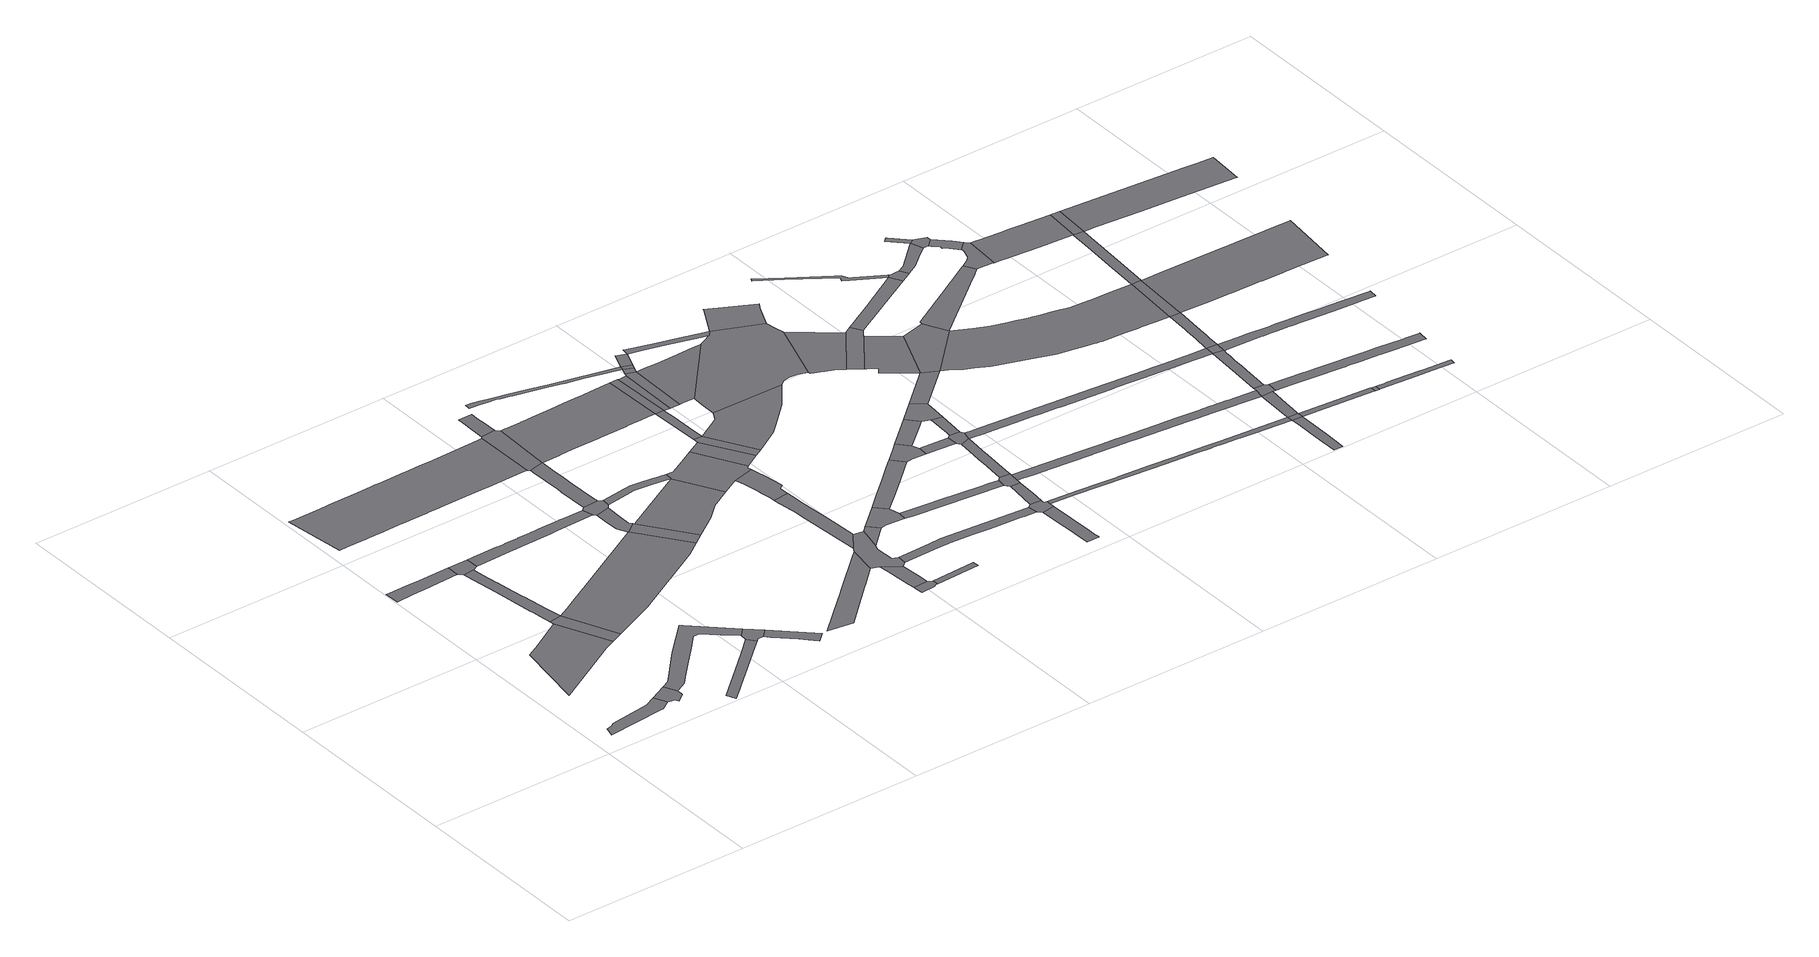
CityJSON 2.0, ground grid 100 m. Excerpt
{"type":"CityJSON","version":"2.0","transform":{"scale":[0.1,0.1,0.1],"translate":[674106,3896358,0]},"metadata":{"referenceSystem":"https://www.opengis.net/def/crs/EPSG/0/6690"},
"CityObjects":{
"road1":{"type":"Road","attributes":{"function":"9","usage":"9","RoadStructureAttribute.widthType":"2","RoadStructureAttribute.width":6.87,"RoadStructureAttribute.sectionType":"1"},"geometry":[{"type":"MultiSurface","lod":"1","boundaries":[[[0,1,2,3,4,5,6,7,8]]]}]},
"road2":{"type":"Road","attributes":{"function":"9","usage":"9","RoadStructureAttribute.widthType":"9","RoadStructureAttribute.width":-9999,"RoadStructureAttribute.sectionType":"9"},"geometry":[{"type":"MultiSurface","lod":"1","boundaries":[[[9,8,7,10,11,12,13,14,15]]]}]},
"road3":{"type":"Road","attributes":{"function":"3","usage":"2","RoadStructureAttribute.widthType":"1","RoadStructureAttribute.width":31.47,"RoadStructureAttribute.sectionType":"1"},"geometry":[{"type":"MultiSurface","lod":"1","boundaries":[[[16,17,18,19,20,21]]]}]},
"road4":{"type":"Road","attributes":{"function":"9","usage":"9","RoadStructureAttribute.widthType":"2","RoadStructureAttribute.width":6.65,"RoadStructureAttribute.sectionType":"1"},"geometry":[{"type":"MultiSurface","lod":"1","boundaries":[[[22,23,24,25,26,27,28,29,30,31,32,33,34,35]]]}]},
"road5":{"type":"Road","attributes":{"function":"9","usage":"9","RoadStructureAttribute.widthType":"9","RoadStructureAttribute.width":-9999,"RoadStructureAttribute.sectionType":"9"},"geometry":[{"type":"MultiSurface","lod":"1","boundaries":[[[36,37,16,21,38]]]}]},
"road6":{"type":"Road","attributes":{"function":"9","usage":"9","RoadStructureAttribute.widthType":"3","RoadStructureAttribute.width":5.26,"RoadStructureAttribute.sectionType":"1"},"geometry":[{"type":"MultiSurface","lod":"1","boundaries":[[[39,40,41,42,43,44,45,46,37,36,47,48,49,50,51,52,53,54]]]}]},
"road7":{"type":"Road","attributes":{"function":"9","usage":"9","RoadStructureAttribute.widthType":"9","RoadStructureAttribute.width":-9999,"RoadStructureAttribute.sectionType":"9"},"geometry":[{"type":"MultiSurface","lod":"1","boundaries":[[[39,54,55,56,29,28]]]}]},
"road8":{"type":"Road","attributes":{"function":"9","usage":"9","RoadStructureAttribute.widthType":"2","RoadStructureAttribute.width":6.87,"RoadStructureAttribute.sectionType":"1"},"geometry":[{"type":"MultiSurface","lod":"1","boundaries":[[[57,58,59,60,61,62,63,9,15,64,65,66,67,68,69,70,71,72]]]}]},
"road9":{"type":"Road","attributes":{"function":"9","usage":"9","RoadStructureAttribute.widthType":"3","RoadStructureAttribute.width":5.13,"RoadStructureAttribute.sectionType":"1"},"geometry":[{"type":"MultiSurface","lod":"1","boundaries":[[[73,74,75,76,77,78,79,80,81,82,83,84]]]}]},
"road10":{"type":"Road","attributes":{"function":"9","usage":"9","RoadStructureAttribute.widthType":"9","RoadStructureAttribute.width":-9999,"RoadStructureAttribute.sectionType":"9"},"geometry":[{"type":"MultiSurface","lod":"1","boundaries":[[[79,78,85,86,87,57,72]]]}]},
"road11":{"type":"Road","attributes":{"function":"9","usage":"1","RoadStructureAttribute.widthType":"1","RoadStructureAttribute.width":33.72,"RoadStructureAttribute.sectionType":"1"},"geometry":[{"type":"MultiSurface","lod":"1","boundaries":[[[88,89,90,91,92,93,94,95,96,97,98,99,100,101,102,103,104,105,106,107,108,109,110,111,112,113,114,115,116,117,118,119,120,121,122,123,124,125,126,127,128]]]}]},
"road12":{"type":"Road","attributes":{"function":"3","usage":"2","RoadStructureAttribute.widthType":"1","RoadStructureAttribute.width":31.47,"RoadStructureAttribute.sectionType":"1"},"geometry":[{"type":"MultiSurface","lod":"1","boundaries":[[[129,130,131,132,133,134,135,136,137,138,139,36,38]]]}]},
"road13":{"type":"Road","attributes":{"function":"9","usage":"9","RoadStructureAttribute.widthType":"2","RoadStructureAttribute.width":6.65,"RoadStructureAttribute.sectionType":"1"},"geometry":[{"type":"MultiSurface","lod":"1","boundaries":[[[140,141,142,143,144,145,146,147,148,149,150,151,152,153,154,155,156,157,56,55,158,159,160,161,162,163,164,165,166]]]}]},
"road14":{"type":"Road","attributes":{"function":"9","usage":"9","RoadStructureAttribute.widthType":"2","RoadStructureAttribute.width":6.87,"RoadStructureAttribute.sectionType":"1"},"geometry":[{"type":"MultiSurface","lod":"1","boundaries":[[[86,167,168,169,170,171,172,87]]]}]},
"road15":{"type":"Road","attributes":{"function":"9","usage":"9","RoadStructureAttribute.widthType":"2","RoadStructureAttribute.width":7.44,"RoadStructureAttribute.sectionType":"1"},"geometry":[{"type":"MultiSurface","lod":"1","boundaries":[[[173,174,175,133,176,177,178,179,180]]]}]},
"road16":{"type":"Road","attributes":{"function":"9","usage":"9","RoadStructureAttribute.widthType":"9","RoadStructureAttribute.width":-9999,"RoadStructureAttribute.sectionType":"9"},"geometry":[{"type":"MultiSurface","lod":"1","boundaries":[[[179,181,182,183,184,140,166,180]]]}]},
"road17":{"type":"Road","attributes":{"function":"9","usage":"9","RoadStructureAttribute.widthType":"9","RoadStructureAttribute.width":-9999,"RoadStructureAttribute.sectionType":"9"},"geometry":[{"type":"MultiSurface","lod":"1","boundaries":[[[133,132,185,186,187,176]]]}]},
"road18":{"type":"Road","attributes":{"function":"9","usage":"9","RoadStructureAttribute.widthType":"2","RoadStructureAttribute.width":7.44,"RoadStructureAttribute.sectionType":"1"},"geometry":[{"type":"MultiSurface","lod":"1","boundaries":[[[188,189,190,191,192,193,194,195,196,197,198,184,183]]]}]},
"road19":{"type":"Road","attributes":{"function":"9","usage":"9","RoadStructureAttribute.widthType":"2","RoadStructureAttribute.width":9.39,"RoadStructureAttribute.sectionType":"1"},"geometry":[{"type":"MultiSurface","lod":"1","boundaries":[[[199,200,201,202,203,204,205,206,207,208,209,210,211,212]]]}]},
"road20":{"type":"Road","attributes":{"function":"9","usage":"9","RoadStructureAttribute.widthType":"9","RoadStructureAttribute.width":-9999,"RoadStructureAttribute.sectionType":"9"},"geometry":[{"type":"MultiSurface","lod":"1","boundaries":[[[127,194,193,213,214,215,128]]]}]},
"road21":{"type":"Road","attributes":{"function":"3","usage":"2","RoadStructureAttribute.widthType":"1","RoadStructureAttribute.width":31.47,"RoadStructureAttribute.sectionType":"1"},"geometry":[{"type":"MultiSurface","lod":"1","boundaries":[[[216,217,218,186,185,219,220,221,222]]]}]},
"road22":{"type":"Road","attributes":{"function":"9","usage":"9","RoadStructureAttribute.widthType":"4","RoadStructureAttribute.width":3.82,"RoadStructureAttribute.sectionType":"1"},"geometry":[{"type":"MultiSurface","lod":"1","boundaries":[[[223,224,225,226,227,228,229,230,182,181,231,232,233,234,216,235]]]}]},
"road23":{"type":"Road","attributes":{"function":"9","usage":"9","RoadStructureAttribute.widthType":"2","RoadStructureAttribute.width":7.09,"RoadStructureAttribute.sectionType":"1"},"geometry":[{"type":"MultiSurface","lod":"1","boundaries":[[[236,237,215,214,238,239,240,241,242]]]}]},
"road24":{"type":"Road","attributes":{"function":"9","usage":"9","RoadStructureAttribute.widthType":"9","RoadStructureAttribute.width":-9999,"RoadStructureAttribute.sectionType":"9"},"geometry":[{"type":"MultiSurface","lod":"1","boundaries":[[[243,244,245,246,247,248,249,250]]]}]},
"road25":{"type":"Road","attributes":{"function":"9","usage":"9","RoadStructureAttribute.widthType":"9","RoadStructureAttribute.width":-9999,"RoadStructureAttribute.sectionType":"9"},"geometry":[{"type":"MultiSurface","lod":"1","boundaries":[[[251,252,253,254,255,256,257,243,250]]]}]},
"road26":{"type":"Road","attributes":{"function":"9","usage":"9","RoadStructureAttribute.widthType":"9","RoadStructureAttribute.width":-9999,"RoadStructureAttribute.sectionType":"9"},"geometry":[{"type":"MultiSurface","lod":"1","boundaries":[[[258,259,260,261,199,212,262,254,253,263,264,265,266,267,268]]]}]},
"road27":{"type":"Road","attributes":{"function":"9","usage":"9","RoadStructureAttribute.widthType":"2","RoadStructureAttribute.width":8.22,"RoadStructureAttribute.sectionType":"1"},"geometry":[{"type":"MultiSurface","lod":"1","boundaries":[[[269,270,271,272,273,260,259,274,275,276,277,278,279,280]]]}]},
"road28":{"type":"Road","attributes":{"function":"9","usage":"9","RoadStructureAttribute.widthType":"4","RoadStructureAttribute.width":2.92,"RoadStructureAttribute.sectionType":"1"},"geometry":[{"type":"MultiSurface","lod":"1","boundaries":[[[281,282,283,249,248]]]}]},
"road29":{"type":"Road","attributes":{"function":"9","usage":"1","RoadStructureAttribute.widthType":"1","RoadStructureAttribute.width":33.72,"RoadStructureAttribute.sectionType":"1"},"geometry":[{"type":"MultiSurface","lod":"1","boundaries":[[[193,284,285,286,287,288,289,290,291,292,293,294,295,296,297,298,299,300,301,302,303,304,305,306,307,308,309,310,311,312,313,213]]]}]},
"road30":{"type":"Road","attributes":{"function":"9","usage":"9","RoadStructureAttribute.widthType":"9","RoadStructureAttribute.width":-9999,"RoadStructureAttribute.sectionType":"9"},"geometry":[{"type":"MultiSurface","lod":"1","boundaries":[[[314,315,316,317,318,319,320,321,235,216,222,322]]]}]},
"road31":{"type":"Road","attributes":{"function":"9","usage":"9","RoadStructureAttribute.widthType":"9","RoadStructureAttribute.width":-9999,"RoadStructureAttribute.sectionType":"9"},"geometry":[{"type":"MultiSurface","lod":"1","boundaries":[[[258,268,323,324,325]]]}]},
"road32":{"type":"Road","attributes":{"function":"9","usage":"9","RoadStructureAttribute.widthType":"2","RoadStructureAttribute.width":7.75,"RoadStructureAttribute.sectionType":"7"},"geometry":[{"type":"MultiSurface","lod":"1","boundaries":[[[326,327,328,329,330,331,314,322,332,333,334,335,336,269,280]]]}]},
"road33":{"type":"Road","attributes":{"function":"9","usage":"9","RoadStructureAttribute.widthType":"4","RoadStructureAttribute.width":2.23,"RoadStructureAttribute.sectionType":"1"},"geometry":[{"type":"MultiSurface","lod":"1","boundaries":[[[337,338,339,340,341,342,343,344,345,346,347,348,349,350,351,352,353,354,355,356,357,358,359,360,361,362,363,364,365]]]}]},
"road34":{"type":"Road","attributes":{"function":"9","usage":"9","RoadStructureAttribute.widthType":"9","RoadStructureAttribute.width":-9999,"RoadStructureAttribute.sectionType":"9"},"geometry":[{"type":"MultiSurface","lod":"1","boundaries":[[[366,367,368,325,324,369,370,371]]]}]},
"road35":{"type":"Road","attributes":{"function":"9","usage":"9","RoadStructureAttribute.widthType":"9","RoadStructureAttribute.width":-9999,"RoadStructureAttribute.sectionType":"9"},"geometry":[{"type":"MultiSurface","lod":"1","boundaries":[[[372,317,316,373,374]]]}]},
"road36":{"type":"Road","attributes":{"function":"9","usage":"9","RoadStructureAttribute.widthType":"9","RoadStructureAttribute.width":-9999,"RoadStructureAttribute.sectionType":"9"},"geometry":[{"type":"MultiSurface","lod":"1","boundaries":[[[373,375,376,377,378,374]]]}]},
"road37":{"type":"Road","attributes":{"function":"9","usage":"9","RoadStructureAttribute.widthType":"3","RoadStructureAttribute.width":4.16,"RoadStructureAttribute.sectionType":"1"},"geometry":[{"type":"MultiSurface","lod":"1","boundaries":[[[379,380,381,382,383,384,377,376]]]}]},
"road38":{"type":"Road","attributes":{"function":"9","usage":"9","RoadStructureAttribute.widthType":"3","RoadStructureAttribute.width":4.96,"RoadStructureAttribute.sectionType":"1"},"geometry":[{"type":"MultiSurface","lod":"1","boundaries":[[[263,385,386,387,388,389,390,391,392,393,394,395,396,397,264]]]}]},
"road39":{"type":"Road","attributes":{"function":"9","usage":"9","RoadStructureAttribute.widthType":"9","RoadStructureAttribute.width":-9999,"RoadStructureAttribute.sectionType":"9"},"geometry":[{"type":"MultiSurface","lod":"1","boundaries":[[[298,398,383,382,399,299]]]}]},
"road40":{"type":"Road","attributes":{"function":"9","usage":"1","RoadStructureAttribute.widthType":"1","RoadStructureAttribute.width":33.72,"RoadStructureAttribute.sectionType":"1"},"geometry":[{"type":"MultiSurface","lod":"1","boundaries":[[[400,401,399,382,402,403]]]}]},
"road41":{"type":"Road","attributes":{"function":"9","usage":"9","RoadStructureAttribute.widthType":"2","RoadStructureAttribute.width":9.39,"RoadStructureAttribute.sectionType":"1"},"geometry":[{"type":"MultiSurface","lod":"1","boundaries":[[[404,405,406,407,408,409,367,366,410,411,412,413]]]}]},
"road42":{"type":"Road","attributes":{"function":"9","usage":"9","RoadStructureAttribute.widthType":"9","RoadStructureAttribute.width":-9999,"RoadStructureAttribute.sectionType":"9"},"geometry":[{"type":"MultiSurface","lod":"1","boundaries":[[[414,400,403,415,416]]]}]},
"road43":{"type":"Road","attributes":{"function":"9","usage":"9","RoadStructureAttribute.widthType":"3","RoadStructureAttribute.width":5.43,"RoadStructureAttribute.sectionType":"1"},"geometry":[{"type":"MultiSurface","lod":"1","boundaries":[[[370,417,418,419,420,421,422,423,371]]]}]},
"road44":{"type":"Road","attributes":{"function":"3","usage":"2","RoadStructureAttribute.widthType":"1","RoadStructureAttribute.width":31.47,"RoadStructureAttribute.sectionType":"1"},"geometry":[{"type":"MultiSurface","lod":"1","boundaries":[[[424,425,426,427,428,429,430,376,375]]]}]},
"road45":{"type":"Road","attributes":{"function":"9","usage":"9","RoadStructureAttribute.widthType":"3","RoadStructureAttribute.width":5.64,"RoadStructureAttribute.sectionType":"1"},"geometry":[{"type":"MultiSurface","lod":"1","boundaries":[[[431,337,432,414,416]]]}]},
"road46":{"type":"Road","attributes":{"function":"9","usage":"9","RoadStructureAttribute.widthType":"9","RoadStructureAttribute.width":-9999,"RoadStructureAttribute.sectionType":"9"},"geometry":[{"type":"MultiSurface","lod":"1","boundaries":[[[337,431,433,434,338]]]}]},
"road47":{"type":"Road","attributes":{"function":"9","usage":"9","RoadStructureAttribute.widthType":"3","RoadStructureAttribute.width":5.64,"RoadStructureAttribute.sectionType":"1"},"geometry":[{"type":"MultiSurface","lod":"1","boundaries":[[[435,434,433,436]]]}]},
"road48":{"type":"Road","attributes":{"function":"9","usage":"9","RoadStructureAttribute.widthType":"2","RoadStructureAttribute.width":6.4,"RoadStructureAttribute.sectionType":"1"},"geometry":[{"type":"MultiSurface","lod":"1","boundaries":[[[437,438,439,440,441,442,443,444,445,446,447,448]]]}]},
"road49":{"type":"Road","attributes":{"function":"9","usage":"1","RoadStructureAttribute.widthType":"1","RoadStructureAttribute.width":33.72,"RoadStructureAttribute.sectionType":"1"},"geometry":[{"type":"MultiSurface","lod":"1","boundaries":[[[415,449,450,451,452,453,454,455,456,457,416]]]}]},
"road50":{"type":"Road","attributes":{"function":"9","usage":"9","RoadStructureAttribute.widthType":"9","RoadStructureAttribute.width":-9999,"RoadStructureAttribute.sectionType":"9"},"geometry":[{"type":"MultiSurface","lod":"1","boundaries":[[[458,459,404,413,460,461,462,463,464,465,466]]]}]},
"road51":{"type":"Road","attributes":{"function":"9","usage":"9","RoadStructureAttribute.widthType":"9","RoadStructureAttribute.width":-9999,"RoadStructureAttribute.sectionType":"9"},"geometry":[{"type":"MultiSurface","lod":"1","boundaries":[[[467,468,469,470,395,394,443,442,471,472]]]}]},
"road52":{"type":"Road","attributes":{"function":"9","usage":"9","RoadStructureAttribute.widthType":"2","RoadStructureAttribute.width":6.4,"RoadStructureAttribute.sectionType":"1"},"geometry":[{"type":"MultiSurface","lod":"1","boundaries":[[[473,470,469,474,475]]]}]},
"road53":{"type":"Road","attributes":{"function":"9","usage":"9","RoadStructureAttribute.widthType":"9","RoadStructureAttribute.width":-9999,"RoadStructureAttribute.sectionType":"9"},"geometry":[{"type":"MultiSurface","lod":"1","boundaries":[[[418,473,475,476,477,478,479,480,481,419]]]}]},
"road54":{"type":"Road","attributes":{"function":"9","usage":"9","RoadStructureAttribute.widthType":"4","RoadStructureAttribute.width":3.5,"RoadStructureAttribute.sectionType":"1"},"geometry":[{"type":"MultiSurface","lod":"1","boundaries":[[[482,483,484,485,486,487,436,488,489,490,491,492,493]]]}]},
"road55":{"type":"Road","attributes":{"function":"9","usage":"9","RoadStructureAttribute.widthType":"3","RoadStructureAttribute.width":5.11,"RoadStructureAttribute.sectionType":"1"},"geometry":[{"type":"MultiSurface","lod":"1","boundaries":[[[494,464,463,495,496]]]}]},
"road56":{"type":"Road","attributes":{"function":"9","usage":"9","RoadStructureAttribute.widthType":"2","RoadStructureAttribute.width":9.39,"RoadStructureAttribute.sectionType":"1"},"geometry":[{"type":"MultiSurface","lod":"1","boundaries":[[[465,497,498,499,500,466]]]}]},
"road57":{"type":"Road","attributes":{"function":"9","usage":"9","RoadStructureAttribute.widthType":"9","RoadStructureAttribute.width":-9999,"RoadStructureAttribute.sectionType":"9"},"geometry":[{"type":"MultiSurface","lod":"1","boundaries":[[[492,501,451,450,502,429,428,503,504,505,506,507,508,509,510,493]]]}]},
"road58":{"type":"Road","attributes":{"function":"9","usage":"9","RoadStructureAttribute.widthType":"3","RoadStructureAttribute.width":4.82,"RoadStructureAttribute.sectionType":"1"},"geometry":[{"type":"MultiSurface","lod":"1","boundaries":[[[511,512,513,514,515,481,480,516,517,518,519,520]]]}]},
"road59":{"type":"Road","attributes":{"function":"9","usage":"9","RoadStructureAttribute.widthType":"9","RoadStructureAttribute.width":-9999,"RoadStructureAttribute.sectionType":"9"},"geometry":[{"type":"MultiSurface","lod":"1","boundaries":[[[512,511,521,522,523,494,496]]]}]},
"road60":{"type":"Road","attributes":{"function":"9","usage":"9","RoadStructureAttribute.widthType":"3","RoadStructureAttribute.width":4.51,"RoadStructureAttribute.sectionType":"1"},"geometry":[{"type":"MultiSurface","lod":"1","boundaries":[[[524,523,522,525,526]]]}]},
"road61":{"type":"Road","attributes":{"function":"9","usage":"9","RoadStructureAttribute.widthType":"9","RoadStructureAttribute.width":-9999,"RoadStructureAttribute.sectionType":"9"},"geometry":[{"type":"MultiSurface","lod":"1","boundaries":[[[526,525,527,528,499,498]]]}]},
"road62":{"type":"Road","attributes":{"function":"9","usage":"9","RoadStructureAttribute.widthType":"9","RoadStructureAttribute.width":-9999,"RoadStructureAttribute.sectionType":"9"},"geometry":[{"type":"MultiSurface","lod":"1","boundaries":[[[510,529,530,531,532,533,493]]]}]},
"road63":{"type":"Road","attributes":{"function":"9","usage":"9","RoadStructureAttribute.widthType":"9","RoadStructureAttribute.width":-9999,"RoadStructureAttribute.sectionType":"1"},"geometry":[{"type":"MultiSurface","lod":"1","boundaries":[[[534,535,508,507,536,537,538,539,540,541,542,543]]]}]},
"road64":{"type":"Road","attributes":{"function":"9","usage":"9","RoadStructureAttribute.widthType":"2","RoadStructureAttribute.width":9.39,"RoadStructureAttribute.sectionType":"1"},"geometry":[{"type":"MultiSurface","lod":"1","boundaries":[[[544,528,527,545,546,547]]]}]},
"road65":{"type":"Road","attributes":{"function":"9","usage":"9","RoadStructureAttribute.widthType":"9","RoadStructureAttribute.width":-9999,"RoadStructureAttribute.sectionType":"9"},"geometry":[{"type":"MultiSurface","lod":"1","boundaries":[[[548,549,550,551,543,542,552,553]]]}]},
"road66":{"type":"Road","attributes":{"function":"9","usage":"1","RoadStructureAttribute.widthType":"1","RoadStructureAttribute.width":33.72,"RoadStructureAttribute.sectionType":"1"},"geometry":[{"type":"MultiSurface","lod":"1","boundaries":[[[554,555,556,557,547,558,559,560,561,562,563,548,553]]]}]},
"road67":{"type":"Road","attributes":{"function":"9","usage":"9","RoadStructureAttribute.widthType":"4","RoadStructureAttribute.width":2.98,"RoadStructureAttribute.sectionType":"1"},"geometry":[{"type":"MultiSurface","lod":"1","boundaries":[[[564,565,566,567,568,569,570,571,572,573,574,575,576,577,578,579,580,581,582,583,584,585,586,587,588,589,590,591,467,472]]]}]},
"road68":{"type":"Road","attributes":{"function":"9","usage":"9","RoadStructureAttribute.widthType":"3","RoadStructureAttribute.width":5.43,"RoadStructureAttribute.sectionType":"1"},"geometry":[{"type":"MultiSurface","lod":"1","boundaries":[[[592,593,594,595,596,597,598,599,600,601,602,603,604,605,606,607,608,609,610,611,612,613,614,615,478,477,616,617,618,619,620,621,622,623,624,625,626,627,628,629]]]}]},
"road69":{"type":"Road","attributes":{"function":"9","usage":"9","RoadStructureAttribute.widthType":"9","RoadStructureAttribute.width":-9999,"RoadStructureAttribute.sectionType":"9"},"geometry":[{"type":"MultiSurface","lod":"1","boundaries":[[[630,558,547,546,631]]]}]},
"road70":{"type":"Road","attributes":{"function":"9","usage":"9","RoadStructureAttribute.widthType":"3","RoadStructureAttribute.width":5.11,"RoadStructureAttribute.sectionType":"1"},"geometry":[{"type":"MultiSurface","lod":"1","boundaries":[[[632,633,634,635,636,637,638,639,640,641,642,643,644,645,521,511,646,647,648,649,650,651,652,653,654,655,656,657,658,659,660,661,662,663,664,665]]]}]},
"road71":{"type":"Road","attributes":{"function":"9","usage":"9","RoadStructureAttribute.widthType":"2","RoadStructureAttribute.width":7.51,"RoadStructureAttribute.sectionType":"1"},"geometry":[{"type":"MultiSurface","lod":"1","boundaries":[[[666,667,668,669,670,671,551,550]]]}]},
"road72":{"type":"Road","attributes":{"function":"9","usage":"9","RoadStructureAttribute.widthType":"4","RoadStructureAttribute.width":1.88,"RoadStructureAttribute.sectionType":"1"},"geometry":[{"type":"MultiSurface","lod":"1","boundaries":[[[672,673,674,675,676,677,678,668,679,680,681,682,683,684,685,686,687]]]}]},
"road73":{"type":"Road","attributes":{"function":"9","usage":"9","RoadStructureAttribute.widthType":"2","RoadStructureAttribute.width":11.25,"RoadStructureAttribute.sectionType":"1"},"geometry":[{"type":"MultiSurface","lod":"1","boundaries":[[[688,689,690,630,631,691,692,693,694,695,696]]]}]},
"road74":{"type":"Road","attributes":{"function":"9","usage":"1","RoadStructureAttribute.widthType":"1","RoadStructureAttribute.width":33.72,"RoadStructureAttribute.sectionType":"1"},"geometry":[{"type":"MultiSurface","lod":"1","boundaries":[[[697,698,699,700,701,702,703,704,705,706,707,708,709,710,711,712,631,546,713,714,715,716,717,718,719,720,721,722,723,724,725,726,727,728,729,730,731,732,733,734,735,736,737,738]]]}]},
"road75":{"type":"Road","attributes":{"function":"9","usage":"9","RoadStructureAttribute.widthType":"9","RoadStructureAttribute.width":-9999,"RoadStructureAttribute.sectionType":"9"},"geometry":[{"type":"MultiSurface","lod":"1","boundaries":[[[668,667,739,740,741,742,743,679]]]}]},
"road76":{"type":"Road","attributes":{"function":"9","usage":"9","RoadStructureAttribute.widthType":"3","RoadStructureAttribute.width":5.13,"RoadStructureAttribute.sectionType":"1"},"geometry":[{"type":"MultiSurface","lod":"1","boundaries":[[[744,745,746,577,747,748,749,750,751,752]]]}]},
"road77":{"type":"Road","attributes":{"function":"9","usage":"9","RoadStructureAttribute.widthType":"9","RoadStructureAttribute.width":-9999,"RoadStructureAttribute.sectionType":"9"},"geometry":[{"type":"MultiSurface","lod":"1","boundaries":[[[578,577,746,753]]]}]},
"road78":{"type":"Road","attributes":{"function":"9","usage":"9","RoadStructureAttribute.widthType":"3","RoadStructureAttribute.width":4.96,"RoadStructureAttribute.sectionType":"1"},"geometry":[{"type":"MultiSurface","lod":"1","boundaries":[[[754,755,756,757,758,629,759,760,578,753]]]}]},
"road79":{"type":"Road","attributes":{"function":"9","usage":"9","RoadStructureAttribute.widthType":"2","RoadStructureAttribute.width":7.51,"RoadStructureAttribute.sectionType":"1"},"geometry":[{"type":"MultiSurface","lod":"1","boundaries":[[[761,762,763,764,741,740,765,766,767]]]}]},
"road80":{"type":"Road","attributes":{"function":"9","usage":"9","RoadStructureAttribute.widthType":"9","RoadStructureAttribute.width":-9999,"RoadStructureAttribute.sectionType":"9"},"geometry":[{"type":"MultiSurface","lod":"1","boundaries":[[[758,768,769,770,771,772,773,592,629]]]}]},
"road81":{"type":"Road","attributes":{"function":"9","usage":"9","RoadStructureAttribute.widthType":"3","RoadStructureAttribute.width":4.33,"RoadStructureAttribute.sectionType":"1"},"geometry":[{"type":"MultiSurface","lod":"1","boundaries":[[[761,774,775,776,777]]]}]},
"road82":{"type":"Road","attributes":{"function":"9","usage":"9","RoadStructureAttribute.widthType":"3","RoadStructureAttribute.width":4.82,"RoadStructureAttribute.sectionType":"1"},"geometry":[{"type":"MultiSurface","lod":"1","boundaries":[[[778,779,772,771,780,781,782,783,784,785,786,665]]]}]},
"road83":{"type":"Road","attributes":{"function":"9","usage":"9","RoadStructureAttribute.widthType":"9","RoadStructureAttribute.width":-9999,"RoadStructureAttribute.sectionType":"9"},"geometry":[{"type":"MultiSurface","lod":"1","boundaries":[[[774,761,767,787,788,789]]]}]},
"road84":{"type":"Road","attributes":{"function":"9","usage":"9","RoadStructureAttribute.widthType":"4","RoadStructureAttribute.width":2.98,"RoadStructureAttribute.sectionType":"1"},"geometry":[{"type":"MultiSurface","lod":"1","boundaries":[[[746,790,791,792,793,794,795,796,797,753]]]}]},
"road85":{"type":"Road","attributes":{"function":"9","usage":"9","RoadStructureAttribute.widthType":"9","RoadStructureAttribute.width":-9999,"RoadStructureAttribute.sectionType":"9"},"geometry":[{"type":"MultiSurface","lod":"1","boundaries":[[[798,799,800,696,695,801,802,803,804,805,806]]]}]},
"road86":{"type":"Road","attributes":{"function":"9","usage":"9","RoadStructureAttribute.widthType":"1","RoadStructureAttribute.width":19.09,"RoadStructureAttribute.sectionType":"7"},"geometry":[{"type":"MultiSurface","lod":"1","boundaries":[[[805,807,808,788,787,809,810,811,812,813,814,815,806]]]}]},
"road87":{"type":"Road","attributes":{"function":"9","usage":"9","RoadStructureAttribute.widthType":"9","RoadStructureAttribute.width":-9999,"RoadStructureAttribute.sectionType":"9"},"geometry":[{"type":"MultiSurface","lod":"1","boundaries":[[[786,816,632,665]]]}]},
"road88":{"type":"Road","attributes":{"function":"9","usage":"9","RoadStructureAttribute.widthType":"3","RoadStructureAttribute.width":4.98,"RoadStructureAttribute.sectionType":"1"},"geometry":[{"type":"MultiSurface","lod":"1","boundaries":[[[632,816,817,818,819,820,821,822,737,823,824,825,826,827]]]}]},
"road89":{"type":"Road","attributes":{"function":"9","usage":"9","RoadStructureAttribute.widthType":"9","RoadStructureAttribute.width":-9999,"RoadStructureAttribute.sectionType":"9"},"geometry":[{"type":"MultiSurface","lod":"1","boundaries":[[[828,794,793,829]]]}]},
"road90":{"type":"Road","attributes":{"function":"9","usage":"9","RoadStructureAttribute.widthType":"9","RoadStructureAttribute.width":-9999,"RoadStructureAttribute.sectionType":"9"},"geometry":[{"type":"MultiSurface","lod":"1","boundaries":[[[737,822,830,738]]]}]},
"road91":{"type":"Road","attributes":{"function":"9","usage":"9","RoadStructureAttribute.widthType":"1","RoadStructureAttribute.width":19.09,"RoadStructureAttribute.sectionType":"1"},"geometry":[{"type":"MultiSurface","lod":"1","boundaries":[[[831,832,833,834,835,836,804,803,837,838,839,840,841,842,843,844,845,846]]]}]},
"road92":{"type":"Road","attributes":{"function":"9","usage":"9","RoadStructureAttribute.widthType":"3","RoadStructureAttribute.width":5.43,"RoadStructureAttribute.sectionType":"1"},"geometry":[{"type":"MultiSurface","lod":"1","boundaries":[[[847,848,849,850,851,852,853,854,855,856,857,770,769,858,859,860,861,862,863,864,865,866,867,868,869]]]}]},
"road93":{"type":"Road","attributes":{"function":"9","usage":"9","RoadStructureAttribute.widthType":"3","RoadStructureAttribute.width":5.15,"RoadStructureAttribute.sectionType":"1"},"geometry":[{"type":"MultiSurface","lod":"1","boundaries":[[[870,845,871,872,873,874,875,738,830,876,877,878]]]}]},
"road94":{"type":"Road","attributes":{"function":"9","usage":"9","RoadStructureAttribute.widthType":"4","RoadStructureAttribute.width":2.98,"RoadStructureAttribute.sectionType":"1"},"geometry":[{"type":"MultiSurface","lod":"1","boundaries":[[[879,880,881,882,883,828,829,884,885,886,887,888,889,890]]]}]},
"road95":{"type":"Road","attributes":{"function":"9","usage":"9","RoadStructureAttribute.widthType":"3","RoadStructureAttribute.width":5.11,"RoadStructureAttribute.sectionType":"1"},"geometry":[{"type":"MultiSurface","lod":"1","boundaries":[[[816,786,891,892,893,894,895,896,897,898,899,900,901,902,903,904,905,906,907,908,909,910,911,912,913,914,915,916,917,918,919,920,921,922]]]}]},
"road96":{"type":"Road","attributes":{"function":"9","usage":"9","RoadStructureAttribute.widthType":"9","RoadStructureAttribute.width":-9999,"RoadStructureAttribute.sectionType":"9"},"geometry":[{"type":"MultiSurface","lod":"1","boundaries":[[[845,870,923,846]]]}]},
"road97":{"type":"Road","attributes":{"function":"9","usage":"1","RoadStructureAttribute.widthType":"1","RoadStructureAttribute.width":33.72,"RoadStructureAttribute.sectionType":"1"},"geometry":[{"type":"MultiSurface","lod":"1","boundaries":[[[924,925,926,927,928,929,930,931,932,933,934,830,822,935,936,937,938,939,940,941,942,943,944,945,946,947,948,949,950,951]]]}]},
"road98":{"type":"Road","attributes":{"function":"9","usage":"9","RoadStructureAttribute.widthType":"1","RoadStructureAttribute.width":19.09,"RoadStructureAttribute.sectionType":"1"},"geometry":[{"type":"MultiSurface","lod":"1","boundaries":[[[952,953,954,955,956,957,958,959,923,870,960]]]}]}
},
"vertices":[
[391,224,0],[175,194,0],[156,181,0],[123,172,0],[108,119,0],[414,150,0],[428,151,0],[481,184,0],[448,252,0],
[541,298,0],[500,181,0],[517,176,0],[528,161,0],[572,194,0],[573,208,0],[574,230,0],
[468,1023,0],[278,913,0],[221,881,0],[157,504,0],[531,712,0],[593,740,0],
[9,1685,0],[12,1604,0],[15,1604,0],[107,1608,0],[201,1612,0],[219,1613,0],[370,1619,0],[369,1688,0],[323,1688,0],[256,1687,0],[203,1686,0],[131,1686,0],[78,1685,0],[12,1685,0],
[531,1055,0],[465,1045,0],[658,768,0],
[394,1598,0],[401,1541,0],[420,1396,0],[448,1170,0],[450,1155,0],[453,1132,0],[459,1088,0],[462,1067,0],[517,1140,0],[496,1283,0],[494,1299,0],[487,1352,0],[472,1456,0],[471,1458,0],[458,1548,0],[452,1604,0],
[482,1620,0],[481,1690,0],
[1125,464,0],[926,652,0],[915,663,0],[750,502,0],[734,484,0],[614,352,0],[584,319,0],[613,250,0],[636,262,0],[674,303,0],[745,377,0],[843,480,0],[910,551,0],[943,550,0],[1017,485,0],[1087,424,0],
[805,67,0],[836,95,0],[941,187,0],[1039,273,0],[1049,282,0],[1119,343,0],[1084,383,0],[994,303,0],[887,208,0],[808,137,0],[726,64,0],[749,18,0],
[1131,354,0],[1162,354,0],[1200,394,0],
[1085,2454,0],[1082,2454,0],[865,2450,0],[792,2449,0],[728,2448,0],[686,2448,0],[648,2447,0],[553,2446,0],[528,2445,0],[511,2445,0],[425,2444,0],[356,2443,0],[260,2441,0],[259,2441,0],[208,2440,0],[51,2438,0],[27,2439,0],[67,2109,0],[111,2109,0],[224,2110,0],[236,2110,0],[320,2111,0],[357,2112,0],[377,2112,0],[378,2112,0],[431,2112,0],[432,2112,0],[494,2113,0],[578,2114,0],[581,2114,0],[645,2115,0],[656,2115,0],[799,2116,0],[888,2117,0],[953,2118,0],[978,2118,0],[982,2118,0],[985,2118,0],[1139,2120,0],[1157,2120,0],[1154,2458,0],
[775,820,0],[891,871,0],[1316,1106,0],[1397,1164,0],[1209,1427,0],[1206,1426,0],[1125,1381,0],[939,1278,0],[779,1190,0],[669,1129,0],[594,1087,0],
[1152,1699,0],[1043,1698,0],[1027,1698,0],[1018,1698,0],[1013,1698,0],[898,1696,0],[875,1696,0],[850,1695,0],[849,1695,0],[827,1695,0],[775,1694,0],[774,1694,0],[708,1693,0],[692,1693,0],[659,1692,0],[653,1692,0],[559,1691,0],[544,1691,0],[619,1624,0],[679,1626,0],[693,1626,0],[768,1628,0],[896,1632,0],[916,1632,0],[953,1633,0],[1060,1636,0],[1164,1639,0],
[1187,328,0],[1220,296,0],[1279,238,0],[1311,207,0],[1345,168,0],[1392,212,0],
[1180,1552,0],[1182,1481,0],[1207,1430,0],[1266,1472,0],[1253,1488,0],[1254,1545,0],[1259,1644,0],[1181,1625,0],
[1274,1665,0],[1277,1707,0],[1255,1720,0],[1171,1713,0],
[1456,1206,0],[1273,1463,0],[1271,1465,0],
[1251,1764,0],[1250,1903,0],[1250,1986,0],[1250,2038,0],[1249,2126,0],[1249,2129,0],[1168,2109,0],[1168,2090,0],[1169,1905,0],[1169,1878,0],[1169,1877,0],
[1926,667,0],[1891,635,0],[1713,474,0],[1702,464,0],[1642,409,0],[1626,395,0],[1422,213,0],[1560,193,0],[1683,309,0],[1715,339,0],[1764,385,0],[1778,398,0],[1803,422,0],[1897,510,0],
[1262,2455,0],[1242,2476,0],[1164,2470,0],
[1636,1663,0],[1416,1541,0],[1288,1471,0],[1578,1293,0],[1653,1359,0],[1671,1371,0],[1767,1424,0],
[1613,1709,0],[1591,1712,0],[1570,1715,0],[1496,1724,0],[1448,1729,0],[1425,1726,0],[1406,1724,0],[1383,1721,0],[1419,1683,0],[1441,1686,0],[1529,1678,0],[1612,1667,0],[1640,1707,0],
[1165,2592,0],[1165,2573,0],[1241,2570,0],[1241,2572,0],[1240,2596,0],[1239,2646,0],[1164,2645,0],
[1960,260,0],[1962,236,0],[1964,205,0],[2040,210,0],[2051,220,0],[2065,221,0],[2064,253,0],[2038,266,0],
[2034,336,0],[2032,371,0],[2029,434,0],[1943,494,0],[1950,400,0],[1950,399,0],[1957,299,0],
[2064,776,0],[2011,786,0],[1940,689,0],[1939,687,0],[1924,501,0],[2054,456,0],[2058,504,0],[2027,517,0],[2021,616,0],[2032,643,0],[2033,646,0],
[1898,1233,0],[1899,1222,0],[1915,1085,0],[1917,1049,0],[1919,1022,0],[2006,863,0],[2000,967,0],[1994,1054,0],[1993,1070,0],[1987,1160,0],[1986,1183,0],[1983,1241,0],
[2241,228,0],[2305,231,0],[2303,263,0],
[1351,2130,0],[1362,2131,0],[1426,2132,0],[1494,2133,0],[1501,2133,0],[1508,2133,0],[1578,2134,0],[1592,2135,0],[1613,2135,0],[1666,2136,0],[1742,2137,0],[1744,2137,0],[1829,2139,0],[1873,2140,0],[1910,2140,0],[1902,2471,0],[1817,2469,0],[1719,2466,0],[1716,2466,0],[1654,2465,0],[1635,2464,0],[1556,2462,0],[1490,2461,0],[1476,2460,0],[1423,2459,0],[1420,2459,0],[1382,2458,0],[1378,2458,0],[1303,2456,0],[1286,2456,0],
[1973,1500,0],[1968,1523,0],[1980,1535,0],[1841,1791,0],[1780,1758,0],[1708,1719,0],[1679,1703,0],[1654,1705,0],[1859,1475,0],
[2117,723,0],[2146,750,0],[2097,806,0],
[1980,1294,0],[2005,1311,0],[2000,1350,0],[1997,1374,0],[1991,1416,0],[1979,1473,0],[1872,1420,0],[1882,1378,0],[1887,1339,0],[1890,1313,0],[1896,1263,0],
[2018,2526,0],[2023,2549,0],[2022,2549,0],[1677,2631,0],[1572,2657,0],[1469,2682,0],[1413,2696,0],[1385,2703,0],[1375,2705,0],[1341,2714,0],[1313,2719,0],[1294,2722,0],[1266,2725,0],[1262,2694,0],[1331,2687,0],[1333,2686,0],[1376,2682,0],[1381,2681,0],[1406,2678,0],[1424,2673,0],[1480,2659,0],[1485,2658,0],[1631,2622,0],[1650,2617,0],[1736,2596,0],[1739,2595,0],[1831,2573,0],[1945,2544,0],[2015,2527,0],
[2271,853,0],[2218,913,0],[2112,819,0],[2179,756,0],[2279,746,0],[2284,797,0],
[1863,1803,0],[2062,1582,0],[1918,1833,0],
[2108,1608,0],[1963,1858,0],[1918,1861,0],[1919,1852,0],
[1961,1957,0],[1959,2067,0],[1957,2134,0],[1957,2137,0],[1910,2136,0],[1916,1939,0],
[2220,458,0],[2227,458,0],[2311,459,0],[2325,458,0],[2446,449,0],[2534,443,0],[2639,436,0],[2705,431,0],[2726,429,0],[2791,425,0],[2786,477,0],[2307,513,0],[2244,511,0],
[1910,2137,0],[1949,2472,0],
[1999,2473,0],[1962,2472,0],[1960,2137,0],[1992,2136,0],
[2523,1182,0],[2510,1171,0],[2464,1130,0],[2435,1105,0],[2396,1070,0],[2284,971,0],[2370,939,0],[2447,1006,0],[2531,1080,0],[2577,1120,0],
[2006,2491,0],[2048,2135,0],[2055,2474,0],
[2317,742,0],[2807,693,0],[2816,740,0],[2762,746,0],[2728,750,0],[2498,774,0],[2444,780,0],
[2242,1686,0],[2289,1731,0],[2322,1760,0],[2415,1849,0],[2516,1980,0],[2124,1983,0],[2099,1936,0],
[2068,2505,0],[2017,2523,0],
[2077,2527,0],[2025,2548,0],
[2060,2638,0],[2115,2617,0],
[2888,124,0],[2887,170,0],[2886,186,0],[2886,188,0],[2883,288,0],[2880,413,0],[2812,402,0],[2813,366,0],[2816,251,0],[2818,174,0],[2820,82,0],[2890,84,0],
[2070,2135,0],[2130,2133,0],[2431,2477,0],[2386,2476,0],[2296,2474,0],[2268,2473,0],[2174,2471,0],[2153,2471,0],[2107,2473,0],
[2594,1245,0],[2582,1234,0],[2594,1122,0],[2612,1125,0],[2649,1122,0],[2687,1119,0],[2691,1176,0],[2676,1213,0],[2624,1271,0],
[2882,465,0],[2865,466,0],[2866,487,0],[2805,492,0],[2880,440,0],[2880,443,0],
[2827,667,0],[2873,562,0],[2881,663,0],
[2883,685,0],[2883,688,0],[2888,740,0],[2888,743,0],[2889,751,0],[2834,756,0],
[2527,2538,0],[2473,2554,0],[2363,2586,0],[2280,2609,0],[2124,2654,0],[2121,2655,0],[2118,2616,0],[2186,2598,0],[2302,2567,0],[2468,2522,0],[2506,2512,0],[2530,2538,0],
[2849,1162,0],[2756,1113,0],[2850,1106,0],
[2806,1323,0],[2837,1350,0],[2783,1412,0],[2687,1327,0],
[2457,2489,0],[2127,2059,0],[2532,1993,0],[2545,2003,0],[2581,2011,0],[2628,2007,0],[2677,1991,0],[2792,2328,0],[2784,2375,0],[2774,2434,0],
[2919,1100,0],[2863,1082,0],[2847,906,0],[2847,905,0],[2847,899,0],[2892,789,0],[2905,941,0],[2909,985,0],[2917,1069,0],[2919,1097,0],
[2932,1152,0],[2922,1171,0],[2868,1177,0],
[2870,1199,0],[2936,1319,0],[2879,1330,0],
[2948,1448,0],[2883,1500,0],
[2829,2548,0],[2837,2563,0],[2848,2583,0],[2619,2703,0],[2618,2700,0],
[2902,2239,0],[2833,2295,0],[2679,1984,0],[2678,1979,0],[2696,1971,0],[2723,1959,0],[2742,1952,0],[2800,1929,0],[2831,1905,0],[3013,2148,0],
[3050,1648,0],[3159,1633,0],[3161,1635,0],[3081,1675,0],
[3063,2079,0],[3065,2082,0],[3090,2115,0],[3057,2173,0],[2843,1897,0],[2896,1857,0],
[2906,1850,0],[2910,1846,0],[2950,1816,0],[2929,1790,0],[3205,1964,0],[3168,1993,0],[3160,1999,0],[3103,2044,0],[3088,2056,0],[3072,2068,0],
[3016,430,0],[3444,392,0],[3482,388,0],[3505,386,0],[3673,371,0],[3749,364,0],[3766,363,0],[3816,358,0],[3891,351,0],[3917,349,0],[3919,349,0],[3982,343,0],[4185,325,0],[4188,324,0],[4185,356,0],[4182,356,0],[3822,386,0],[3743,393,0],[3657,400,0],[3574,407,0],[3430,419,0],[3409,421,0],[3271,432,0],[3258,433,0],[3155,442,0],[3059,450,0],[3006,454,0],[2958,458,0],
[4210,623,0],[4055,636,0],[4050,637,0],[3967,644,0],[3964,645,0],[3917,649,0],[3906,650,0],[3865,653,0],[3809,658,0],[3777,661,0],[3694,669,0],[3679,670,0],[3673,670,0],[3603,677,0],[3602,677,0],[3587,678,0],[3565,680,0],[3487,687,0],[3444,691,0],[3438,691,0],[3391,696,0],[3377,697,0],[3272,706,0],[3075,724,0],[2910,686,0],[2971,680,0],[3070,671,0],[3165,662,0],[3282,652,0],[3294,651,0],[3420,639,0],[3451,636,0],[3489,633,0],[3522,630,0],[3810,604,0],[3851,600,0],[3936,592,0],[4200,568,0],
[3337,1995,0],[3400,1874,0],
[4243,1044,0],[4240,1044,0],[4168,1048,0],[4090,1051,0],[4000,1059,0],[3951,1063,0],[3908,1067,0],[3800,1076,0],[3713,1084,0],[3627,1091,0],[3456,1106,0],[3278,1122,0],[3020,1144,0],[2969,1148,0],[2940,1098,0],[2998,1093,0],[3051,1089,0],[3174,1078,0],[3257,1071,0],[3309,1067,0],[3398,1060,0],[3418,1058,0],[3689,1035,0],[3709,1033,0],[3714,1033,0],[3801,1026,0],[3810,1025,0],[3864,1020,0],[3949,1013,0],[3986,1010,0],[3997,1009,0],[4080,1002,0],[4237,989,0],[4240,989,0],
[3379,2275,0],[3489,2335,0],[3454,2399,0],[3221,2266,0],[3117,2207,0],[3101,2198,0],
[2940,2758,0],[2942,2756,0],[3064,2675,0],[3277,2532,0],[3267,2508,0],[3276,2502,0],[3299,2489,0],[3465,2418,0],[3409,2449,0],[3325,2497,0],[3309,2506,0],[3292,2542,0],[3267,2559,0],[3077,2686,0],[2951,2771,0],[2949,2772,0],
[3774,2264,0],[3562,2142,0],[3341,2015,0],[3402,1876,0],[3685,2104,0],[3753,2158,0],[3772,2173,0],[3817,2210,0],[3783,2270,0],
[4297,1678,0],[4187,1683,0],[4066,1688,0],[4063,1688,0],[3959,1694,0],[3941,1699,0],[3916,1706,0],[3857,1719,0],[3841,1722,0],[3804,1730,0],[3782,1734,0],[3746,1742,0],[3696,1757,0],[3658,1768,0],[3578,1792,0],[3500,1826,0],[3163,1633,0],[3195,1616,0],[3256,1579,0],[3300,1557,0],[3369,1523,0],[3478,1484,0],[3588,1447,0],[3654,1427,0],[3677,1420,0],[3754,1406,0],[3776,1402,0],[3793,1399,0],[3820,1394,0],[3871,1385,0],[3876,1384,0],[3890,1381,0],[3896,1380,0],[3902,1379,0],[4026,1371,0],[4049,1370,0],[4099,1366,0],[4116,1365,0],[4196,1360,0],[4270,1355,0],[4273,1355,0],[4300,1678,0],
[3539,2363,0],[3550,2369,0],[3526,2413,0],[3511,2412,0],[3480,2409,0],
[4240,143,0],[4244,318,0],[4244,321,0],[4188,321,0],[4188,261,0],[4187,148,0],[4187,96,0],[4187,10,0],[4236,9,0],
[4242,352,0],
[4243,355,0],[4248,407,0],[4250,424,0],[4253,459,0],[4264,570,0],[4195,491,0],[4185,359,0],
[3707,2564,0],[3704,2562,0],[3695,2554,0],[3564,2432,0],[3610,2402,0],[3665,2448,0],[3730,2501,0],
[4267,570,0],[4279,569,0],[4284,627,0],[4266,639,0],[4212,644,0],[4210,626,0],
[3730,2583,0],[3649,2669,0],[3647,2672,0],[3624,2650,0],
[4240,986,0],[4226,821,0],[4278,787,0],[4282,830,0],[4286,883,0],[4290,925,0],[4292,956,0],[4297,977,0],[4297,980,0],
[3758,2498,0],[3800,2539,0],[3800,2560,0],
[4247,321,0],[4328,314,0],[4636,290,0],[4639,289,0],[4638,320,0],[4635,321,0],[4415,338,0],[4245,352,0],
[3862,2364,0],[3847,2316,0],[3829,2297,0],[3839,2209,0],[3899,2204,0],[3911,2203,0],[3927,2403,0],[3907,2425,0],[3861,2382,0],
[3868,2466,0],[3822,2516,0],[3770,2486,0],[3779,2476,0],[3798,2457,0],[3798,2445,0],[3810,2438,0],[3837,2409,0],[3851,2394,0],
[4303,1038,0],
[4303,1041,0],[4309,1105,0],[4311,1133,0],[4318,1210,0],[4330,1349,0],[4331,1352,0],[4273,1352,0],[4263,1226,0],[4261,1209,0],[4255,1132,0],[4244,1047,0],
[4665,318,0],[4663,288,0],
[4354,1678,0],
[4196,2380,0],[4132,2386,0],[4099,2388,0],[4082,2389,0],[3976,2398,0],[3965,2399,0],[3947,2200,0],[3991,2196,0],[4003,2195,0],[4089,2188,0],[4160,2183,0],[4220,2178,0],[4235,2176,0],[4340,2168,0],[4343,2168,0],[4359,2367,0],
[5096,549,0],[5093,549,0],[5018,556,0],[5009,557,0],[4868,571,0],[4859,572,0],[4786,579,0],[4783,579,0],[4561,600,0],[4484,608,0],[4473,609,0],[4371,560,0],[4476,550,0],[4643,535,0],[4653,534,0],[4670,532,0],[4728,527,0],[4736,526,0],[4843,516,0],[4844,516,0],[4917,509,0],[5087,494,0],[5090,493,0],
[4397,2163,0],[4342,2165,0],[4334,2071,0],[4332,2045,0],[4319,1895,0],[4300,1681,0],[4354,1681,0],[4372,1878,0],[4396,2160,0],
[4926,297,0],[4901,299,0],[4720,314,0],[4712,314,0],[4677,317,0],[4666,288,0],[4867,272,0],[4950,266,0],[5066,257,0],[5069,257,0],[5074,285,0],[5071,285,0],
[4300,979,0],[4467,971,0],[4511,968,0],[4516,967,0],[4548,965,0],[4590,962,0],[4655,957,0],[4667,956,0],[4692,954,0],[4717,952,0],[4766,948,0],[4891,938,0],[4899,938,0],[4991,931,0],[5042,927,0],[5056,926,0],[5126,920,0],[5131,969,0],[5128,969,0],[4992,980,0],[4907,987,0],[4886,989,0],[4855,992,0],[4847,992,0],[4780,998,0],[4704,1004,0],[4674,1007,0],[4617,1012,0],[4586,1014,0],[4472,1024,0],[4413,1029,0],[4306,1038,0],
[4413,2363,0],
[5198,1660,0],[5095,1662,0],[5015,1664,0],[4935,1665,0],[4837,1667,0],[4821,1668,0],[4751,1669,0],[4722,1670,0],[4694,1670,0],[4496,1675,0],[4357,1677,0],[4334,1351,0],[4424,1349,0],[4445,1348,0],[4499,1346,0],[4612,1343,0],[4628,1342,0],[4710,1340,0],[4720,1340,0],[4754,1339,0],[4773,1338,0],[4791,1337,0],[4913,1334,0],[4916,1334,0],[5024,1330,0],[5160,1326,0],[5163,1326,0],[5201,1660,0],
[4463,2158,0],[4707,2138,0],[4926,2120,0],[5227,2096,0],[5230,2096,0],[5246,2296,0],[5163,2302,0],[5089,2308,0],[4400,2163,0]
]}
